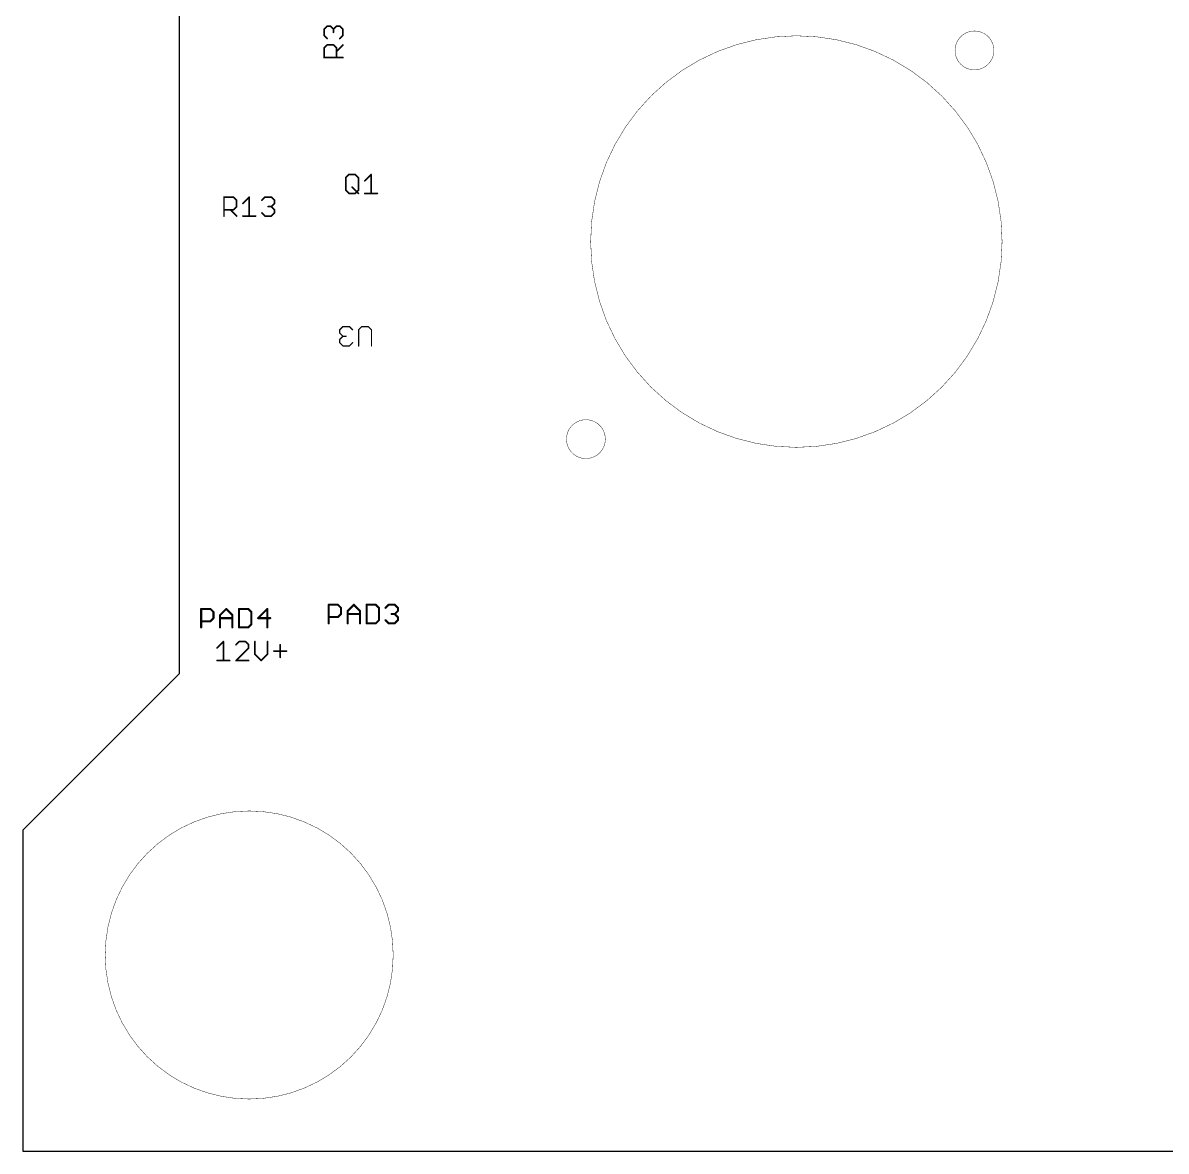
# Model space of a CAD drawing. Extents: x 0 to 11.2, y 0 to 11.2.
# Drawn here: x 0 to 2.779, y 0 to 2.741 of the extents above; entities that cross this region are included whole.
import ezdxf

# ---------------------------------------------------------------- set-up
doc = ezdxf.new("R2010")
doc.units = 0
doc.layers.add('20', color=53, linetype='CONTINUOUS')
doc.layers.add('25', color=253, linetype='CONTINUOUS')

msp = doc.modelspace()

# ---------------------------------------------------------------- linework, layer by layer
at = {"layer": '20'}
for p, q in [((0.38, 10.06), (0.38, 1.16)), ((0.38, 1.16), (0, 0.78)), ((0, 0.78), (0, 0)), ((0, 0), (11.21, 0))]:
    msp.add_line(p, q, dxfattribs=at)
at = {"layer": '20', "const_width": 0.000984}
for points in [[(1.880055, 1.710026, 1), (1.880055, 2.710026, 1), (1.880055, 1.710026)], [(2.31291, 2.62723, 1), (2.31291, 2.721671, 1), (2.31291, 2.62723)], [(1.3685, 1.68273, 1), (1.3685, 1.777171, 1), (1.3685, 1.68273)], [(0.550131, 0.126552, 1), (0.550131, 0.826541, 1), (0.550131, 0.126552)]]:
    msp.add_lwpolyline(points, format="xyb", dxfattribs=at)
at = {"layer": '25'}
for points, const_width in [([(0.731961, 2.726059), (0.739634, 2.733732)], 0.004), ([(0.731961, 2.710712), (0.731961, 2.726059)], 0.004), ([(0.739634, 2.733732), (0.747307, 2.733732)], 0.004), ([(0.747307, 2.733732), (0.75498, 2.726059)], 0.004), ([(0.75498, 2.726059), (0.762654, 2.733732)], 0.004), ([(0.75498, 2.726059), (0.75498, 2.718386)], 0.004), ([(0.762654, 2.733732), (0.770327, 2.733732)], 0.004), ([(0.770327, 2.733732), (0.778, 2.726059)], 0.004), ([(0.778, 2.726059), (0.778, 2.710712)], 0.004), ([(0.739634, 2.703039), (0.731961, 2.710712)], 0.004), ([(0.778, 2.710712), (0.770327, 2.703039)], 0.004), ([(0.731961, 2.68002), (0.739634, 2.687693)], 0.004), ([(0.731961, 2.657), (0.731961, 2.68002)], 0.004), ([(0.739634, 2.687693), (0.75498, 2.687693)], 0.004), ([(0.75498, 2.687693), (0.762654, 2.68002)], 0.004), ([(0.762654, 2.672346), (0.778, 2.687693)], 0.004), ([(0.762654, 2.68002), (0.762654, 2.657)], 0.004), ([(0.778, 2.657), (0.731961, 2.657)], 0.004), ([(0.784921, 2.365366), (0.792594, 2.373039)], 0.004), ([(0.784921, 2.334673), (0.784921, 2.365366)], 0.004), ([(0.792594, 2.373039), (0.807941, 2.373039)], 0.004), ([(0.807941, 2.373039), (0.815614, 2.365366)], 0.004), ([(0.815614, 2.365366), (0.815614, 2.334673)], 0.004), ([(0.830961, 2.357693), (0.846307, 2.373039)], 0.004), ([(0.846307, 2.373039), (0.846307, 2.327)], 0.004), ([(0.792594, 2.327), (0.784921, 2.334673)], 0.004), ([(0.800268, 2.342346), (0.815614, 2.327)], 0.004), ([(0.815614, 2.334673), (0.807941, 2.327)], 0.004), ([(0.488882, 2.272), (0.488882, 2.318039)], 0.004), ([(0.488882, 2.318039), (0.511902, 2.318039)], 0.004), ([(0.511902, 2.318039), (0.519575, 2.310366)], 0.004), ([(0.519575, 2.310366), (0.519575, 2.29502)], 0.004), ([(0.534921, 2.302693), (0.550268, 2.318039)], 0.004), ([(0.550268, 2.318039), (0.550268, 2.272)], 0.004), ([(0.580961, 2.310366), (0.588634, 2.318039)], 0.004), ([(0.588634, 2.318039), (0.60398, 2.318039)], 0.004), ([(0.60398, 2.318039), (0.611653, 2.310366)], 0.004), ([(0.611653, 2.310366), (0.611653, 2.302693)], 0.004), ([(0.807941, 2.327), (0.792594, 2.327)], 0.004), ([(0.830961, 2.327), (0.861653, 2.327)], 0.004), ([(0.511902, 2.287346), (0.488882, 2.287346)], 0.004), ([(0.504228, 2.287346), (0.519575, 2.272)], 0.004), ([(0.519575, 2.29502), (0.511902, 2.287346)], 0.004), ([(0.588634, 2.272), (0.580961, 2.279673)], 0.004), ([(0.60398, 2.29502), (0.596307, 2.29502)], 0.004), ([(0.611653, 2.302693), (0.60398, 2.29502)], 0.004), ([(0.60398, 2.29502), (0.611653, 2.287346)], 0.004), ([(0.611653, 2.279673), (0.60398, 2.272)], 0.004), ([(0.611653, 2.287346), (0.611653, 2.279673)], 0.004), ([(0.534921, 2.272), (0.565614, 2.272)], 0.004), ([(0.60398, 2.272), (0.588634, 2.272)], 0.004), ([(0.770101, 1.99566), (0.777941, 2.0035)], 0.003), ([(0.777941, 2.0035), (0.793621, 2.0035)], 0.003), ([(0.793621, 2.0035), (0.801461, 1.99566)], 0.003), ([(0.82398, 2.0035), (0.81614, 1.99566)], 0.003), ([(0.83966, 2.0035), (0.82398, 2.0035)], 0.003), ([(0.8475, 1.99566), (0.83966, 2.0035)], 0.003), ([(0.770101, 1.98782), (0.770101, 1.99566)], 0.003), ([(0.777941, 1.97998), (0.770101, 1.98782)], 0.003), ([(0.770101, 1.97214), (0.777941, 1.97998)], 0.003), ([(0.770101, 1.9643), (0.770101, 1.97214)], 0.003), ([(0.777941, 1.97998), (0.785781, 1.97998)], 0.003), ([(0.81614, 1.99566), (0.81614, 1.95646)], 0.003), ([(0.8475, 1.95646), (0.8475, 1.99566)], 0.003), ([(0.777941, 1.95646), (0.770101, 1.9643)], 0.003), ([(0.793621, 1.95646), (0.777941, 1.95646)], 0.003), ([(0.801461, 1.9643), (0.793621, 1.95646)], 0.003), ([(0.433343, 1.2725), (0.433343, 1.317538)], 0.005), ([(0.433343, 1.317538), (0.455862, 1.317538)], 0.005), ([(0.455862, 1.317538), (0.463368, 1.310032)], 0.005), ([(0.463368, 1.310032), (0.463368, 1.295019)], 0.005), ([(0.479382, 1.302526), (0.494395, 1.317538)], 0.005), ([(0.494395, 1.317538), (0.509407, 1.302526)], 0.005), ([(0.525421, 1.317538), (0.525421, 1.2725)], 0.005), ([(0.54794, 1.317538), (0.525421, 1.317538)], 0.005), ([(0.555447, 1.310032), (0.54794, 1.317538)], 0.005), ([(0.555447, 1.280006), (0.555447, 1.310032)], 0.005), ([(0.59398, 1.317538), (0.57146, 1.295019)], 0.005), ([(0.59398, 1.2725), (0.59398, 1.317538)], 0.005), ([(0.743343, 1.2825), (0.743343, 1.327538)], 0.005), ([(0.743343, 1.327538), (0.765862, 1.327538)], 0.005), ([(0.765862, 1.327538), (0.773368, 1.320032)], 0.005), ([(0.773368, 1.305019), (0.765862, 1.297513)], 0.005), ([(0.773368, 1.320032), (0.773368, 1.305019)], 0.005), ([(0.789382, 1.312526), (0.804395, 1.327538)], 0.005), ([(0.789382, 1.2825), (0.789382, 1.312526)], 0.005), ([(0.789382, 1.305019), (0.819407, 1.305019)], 0.005), ([(0.804395, 1.327538), (0.819407, 1.312526)], 0.005), ([(0.819407, 1.312526), (0.819407, 1.2825)], 0.005), ([(0.835421, 1.327538), (0.835421, 1.2825)], 0.005), ([(0.85794, 1.327538), (0.835421, 1.327538)], 0.005), ([(0.865447, 1.320032), (0.85794, 1.327538)], 0.005), ([(0.865447, 1.290006), (0.865447, 1.320032)], 0.005), ([(0.88146, 1.320032), (0.888967, 1.327538)], 0.005), ([(0.888967, 1.327538), (0.90398, 1.327538)], 0.005), ([(0.90398, 1.305019), (0.896473, 1.305019)], 0.005), ([(0.90398, 1.327538), (0.911486, 1.320032)], 0.005), ([(0.911486, 1.312526), (0.90398, 1.305019)], 0.005), ([(0.90398, 1.305019), (0.911486, 1.297513)], 0.005), ([(0.911486, 1.320032), (0.911486, 1.312526)], 0.005), ([(0.455862, 1.287513), (0.433343, 1.287513)], 0.005), ([(0.463368, 1.295019), (0.455862, 1.287513)], 0.005), ([(0.479382, 1.2725), (0.479382, 1.302526)], 0.005), ([(0.479382, 1.295019), (0.509407, 1.295019)], 0.005), ([(0.509407, 1.302526), (0.509407, 1.2725)], 0.005), ([(0.54794, 1.2725), (0.555447, 1.280006)], 0.005), ([(0.57146, 1.295019), (0.601486, 1.295019)], 0.005), ([(0.765862, 1.297513), (0.743343, 1.297513)], 0.005), ([(0.835421, 1.2825), (0.85794, 1.2825)], 0.005), ([(0.85794, 1.2825), (0.865447, 1.290006)], 0.005), ([(0.888967, 1.2825), (0.88146, 1.290006)], 0.005), ([(0.90398, 1.2825), (0.888967, 1.2825)], 0.005), ([(0.911486, 1.290006), (0.90398, 1.2825)], 0.005), ([(0.911486, 1.297513), (0.911486, 1.290006)], 0.005), ([(0.525421, 1.2725), (0.54794, 1.2725)], 0.005), ([(0.472, 1.222693), (0.487346, 1.238039)], 0.004), ([(0.487346, 1.238039), (0.487346, 1.192)], 0.004), ([(0.525712, 1.238039), (0.518039, 1.230366)], 0.004), ([(0.518039, 1.192), (0.548732, 1.222693)], 0.004), ([(0.541059, 1.238039), (0.525712, 1.238039)], 0.004), ([(0.548732, 1.230366), (0.541059, 1.238039)], 0.004), ([(0.548732, 1.222693), (0.548732, 1.230366)], 0.004), ([(0.564078, 1.238039), (0.564078, 1.207346)], 0.004), ([(0.594771, 1.207346), (0.594771, 1.238039)], 0.004), ([(0.625464, 1.230366), (0.625464, 1.199673)], 0.004), ([(0.564078, 1.207346), (0.579425, 1.192)], 0.004), ([(0.579425, 1.192), (0.594771, 1.207346)], 0.004), ([(0.610118, 1.21502), (0.640811, 1.21502)], 0.004), ([(0.472, 1.192), (0.502693, 1.192)], 0.004), ([(0.548732, 1.192), (0.518039, 1.192)], 0.004)]:
    msp.add_lwpolyline(points, dxfattribs=dict(at, const_width=const_width))
for points, const_width in [([(0.732961, 2.726059, 1), (0.730961, 2.726059)], 0.002), ([(0.731254, 2.726766, 1), (0.732668, 2.725352)], 0.002), ([(0.739634, 2.734732, 1), (0.739634, 2.732732)], 0.002), ([(0.740341, 2.733025, 1), (0.738927, 2.734439)], 0.002), ([(0.748014, 2.734439, 1), (0.7466, 2.733025)], 0.002), ([(0.747307, 2.732732, 1), (0.747307, 2.734732)], 0.002), ([(0.75598, 2.726059, 1), (0.75398, 2.726059)], 0.002), ([(0.754273, 2.726766, 1), (0.755688, 2.725352)], 0.002), ([(0.754273, 2.725352, 1), (0.755688, 2.726766)], 0.002), ([(0.762654, 2.734732, 1), (0.762654, 2.732732)], 0.002), ([(0.763361, 2.733025, 1), (0.761947, 2.734439)], 0.002), ([(0.771034, 2.734439, 1), (0.76962, 2.733025)], 0.002), ([(0.770327, 2.732732, 1), (0.770327, 2.734732)], 0.002), ([(0.779, 2.726059, 1), (0.777, 2.726059)], 0.002), ([(0.777293, 2.725352, 1), (0.778707, 2.726766)], 0.002), ([(0.732668, 2.711419, 1), (0.731254, 2.710005)], 0.002), ([(0.730961, 2.710712, 1), (0.732961, 2.710712)], 0.002), ([(0.738927, 2.702332, 1), (0.740341, 2.703746)], 0.002), ([(0.75398, 2.718386, 1), (0.75598, 2.718386)], 0.002), ([(0.76962, 2.703746, 1), (0.771034, 2.702332)], 0.002), ([(0.777, 2.710712, 1), (0.779, 2.710712)], 0.002), ([(0.778707, 2.710005, 1), (0.777293, 2.711419)], 0.002), ([(0.732961, 2.68002, 1), (0.730961, 2.68002)], 0.002), ([(0.731254, 2.680727, 1), (0.732668, 2.679312)], 0.002), ([(0.739634, 2.688693, 1), (0.739634, 2.686693)], 0.002), ([(0.740341, 2.686986, 1), (0.738927, 2.6884)], 0.002), ([(0.755688, 2.6884, 1), (0.754273, 2.686986)], 0.002), ([(0.75498, 2.686693, 1), (0.75498, 2.688693)], 0.002), ([(0.763654, 2.68002, 1), (0.761654, 2.68002)], 0.002), ([(0.761947, 2.673053, 1), (0.763361, 2.671639)], 0.002), ([(0.761947, 2.679312, 1), (0.763361, 2.680727)], 0.002), ([(0.778707, 2.686986, 1), (0.777293, 2.6884)], 0.002), ([(0.731961, 2.658, 1), (0.731961, 2.656)], 0.002), ([(0.730961, 2.657, 1), (0.732961, 2.657)], 0.002), ([(0.761654, 2.657, 1), (0.763654, 2.657)], 0.002), ([(0.778, 2.656, 1), (0.778, 2.658)], 0.002), ([(0.785921, 2.365366, 1), (0.783921, 2.365366)], 0.002), ([(0.784214, 2.366073, 1), (0.785628, 2.364659)], 0.002), ([(0.792594, 2.374039, 1), (0.792594, 2.372039)], 0.002), ([(0.793302, 2.372332, 1), (0.791887, 2.373746)], 0.002), ([(0.808648, 2.373746, 1), (0.807234, 2.372332)], 0.002), ([(0.807941, 2.372039, 1), (0.807941, 2.374039)], 0.002), ([(0.816614, 2.365366, 1), (0.814614, 2.365366)], 0.002), ([(0.814907, 2.364659, 1), (0.816321, 2.366073)], 0.002), ([(0.847307, 2.373039, 1), (0.845307, 2.373039)], 0.002), ([(0.847014, 2.372332, 1), (0.8456, 2.373746)], 0.002), ([(0.785628, 2.33538, 1), (0.784214, 2.333966)], 0.002), ([(0.783921, 2.334673, 1), (0.785921, 2.334673)], 0.002), ([(0.800975, 2.343053, 1), (0.799561, 2.341639)], 0.002), ([(0.814614, 2.334673, 1), (0.816614, 2.334673)], 0.002), ([(0.816321, 2.333966, 1), (0.814907, 2.33538)], 0.002), ([(0.830254, 2.3584, 1), (0.831668, 2.356986)], 0.002), ([(0.489882, 2.318039, 1), (0.487882, 2.318039)], 0.002), ([(0.488882, 2.319039, 1), (0.488882, 2.317039)], 0.002), ([(0.512609, 2.318746, 1), (0.511194, 2.317332)], 0.002), ([(0.511902, 2.317039, 1), (0.511902, 2.319039)], 0.002), ([(0.520575, 2.310366, 1), (0.518575, 2.310366)], 0.002), ([(0.518868, 2.309659, 1), (0.520282, 2.311073)], 0.002), ([(0.551268, 2.318039, 1), (0.549268, 2.318039)], 0.002), ([(0.550975, 2.317332, 1), (0.54956, 2.318746)], 0.002), ([(0.580253, 2.311073, 1), (0.581668, 2.309659)], 0.002), ([(0.588634, 2.319039, 1), (0.588634, 2.317039)], 0.002), ([(0.589341, 2.317332, 1), (0.587926, 2.318746)], 0.002), ([(0.604687, 2.318746, 1), (0.603273, 2.317332)], 0.002), ([(0.60398, 2.317039, 1), (0.60398, 2.319039)], 0.002), ([(0.612653, 2.310366, 1), (0.610653, 2.310366)], 0.002), ([(0.610946, 2.309659, 1), (0.61236, 2.311073)], 0.002), ([(0.792594, 2.328, 1), (0.792594, 2.326)], 0.002), ([(0.791887, 2.326293, 1), (0.793302, 2.327707)], 0.002), ([(0.807234, 2.327707, 1), (0.808648, 2.326293)], 0.002), ([(0.807941, 2.326, 1), (0.807941, 2.328)], 0.002), ([(0.814907, 2.326293, 1), (0.816321, 2.327707)], 0.002), ([(0.830961, 2.328, 1), (0.830961, 2.326)], 0.002), ([(0.845307, 2.327, 1), (0.847307, 2.327)], 0.002), ([(0.861653, 2.326, 1), (0.861653, 2.328)], 0.002), ([(0.488882, 2.288346, 1), (0.488882, 2.286346)], 0.002), ([(0.504935, 2.288053, 1), (0.503521, 2.286639)], 0.002), ([(0.511194, 2.288053, 1), (0.512609, 2.286639)], 0.002), ([(0.511902, 2.286346, 1), (0.511902, 2.288346)], 0.002), ([(0.518575, 2.29502, 1), (0.520575, 2.29502)], 0.002), ([(0.520282, 2.294312, 1), (0.518868, 2.295727)], 0.002), ([(0.534214, 2.3034, 1), (0.535628, 2.301986)], 0.002), ([(0.581668, 2.28038, 1), (0.580253, 2.278966)], 0.002), ([(0.596307, 2.29602, 1), (0.596307, 2.29402)], 0.002), ([(0.604687, 2.295727, 1), (0.603273, 2.294312)], 0.002), ([(0.603273, 2.295727, 1), (0.604687, 2.294312)], 0.002), ([(0.60398, 2.29402, 1), (0.60398, 2.29602)], 0.002), ([(0.610653, 2.302693, 1), (0.612653, 2.302693)], 0.002), ([(0.612653, 2.287346, 1), (0.610653, 2.287346)], 0.002), ([(0.610653, 2.279673, 1), (0.612653, 2.279673)], 0.002), ([(0.61236, 2.301986, 1), (0.610946, 2.3034)], 0.002), ([(0.610946, 2.286639, 1), (0.61236, 2.288053)], 0.002), ([(0.61236, 2.278966, 1), (0.610946, 2.28038)], 0.002), ([(0.487882, 2.272, 1), (0.489882, 2.272)], 0.002), ([(0.518868, 2.271293, 1), (0.520282, 2.272707)], 0.002), ([(0.534921, 2.273, 1), (0.534921, 2.271)], 0.002), ([(0.549268, 2.272, 1), (0.551268, 2.272)], 0.002), ([(0.565614, 2.271, 1), (0.565614, 2.273)], 0.002), ([(0.588634, 2.273, 1), (0.588634, 2.271)], 0.002), ([(0.587927, 2.271293, 1), (0.589341, 2.272707)], 0.002), ([(0.603273, 2.272707, 1), (0.604687, 2.271293)], 0.002), ([(0.60398, 2.271, 1), (0.60398, 2.273)], 0.002), ([(0.777941, 2.00425, 1), (0.777941, 2.00275)], 0.0015), ([(0.778471, 2.00297, 1), (0.77741, 2.00403)], 0.0015), ([(0.794151, 2.00403, 1), (0.79309, 2.00297)], 0.0015), ([(0.793621, 2.00275, 1), (0.793621, 2.00425)], 0.0015), ([(0.82398, 2.00425, 1), (0.82398, 2.00275)], 0.0015), ([(0.82451, 2.00297, 1), (0.82345, 2.00403)], 0.0015), ([(0.84019, 2.00403, 1), (0.83913, 2.00297)], 0.0015), ([(0.83966, 2.00275, 1), (0.83966, 2.00425)], 0.0015), ([(0.770851, 1.99566, 1), (0.769351, 1.99566)], 0.0015), ([(0.76957, 1.99619, 1), (0.770631, 1.99513)], 0.0015), ([(0.770631, 1.98835, 1), (0.76957, 1.98729)], 0.0015), ([(0.769351, 1.98782, 1), (0.770851, 1.98782)], 0.0015), ([(0.770851, 1.97214, 1), (0.769351, 1.97214)], 0.0015), ([(0.76957, 1.97267, 1), (0.770631, 1.97161)], 0.0015), ([(0.777941, 1.98073, 1), (0.777941, 1.97923)], 0.0015), ([(0.778471, 1.97945, 1), (0.77741, 1.98051)], 0.0015), ([(0.77741, 1.97945, 1), (0.778471, 1.98051)], 0.0015), ([(0.785781, 1.97923, 1), (0.785781, 1.98073)], 0.0015), ([(0.80093, 1.99513, 1), (0.801991, 1.99619)], 0.0015), ([(0.81689, 1.99566, 1), (0.81539, 1.99566)], 0.0015), ([(0.81561, 1.99619, 1), (0.81667, 1.99513)], 0.0015), ([(0.84825, 1.99566, 1), (0.84675, 1.99566)], 0.0015), ([(0.84697, 1.99513, 1), (0.84803, 1.99619)], 0.0015), ([(0.770631, 1.96483, 1), (0.76957, 1.96377)], 0.0015), ([(0.769351, 1.9643, 1), (0.770851, 1.9643)], 0.0015), ([(0.777941, 1.95721, 1), (0.777941, 1.95571)], 0.0015), ([(0.77741, 1.95593, 1), (0.778471, 1.95699)], 0.0015), ([(0.79309, 1.95699, 1), (0.794151, 1.95593)], 0.0015), ([(0.793621, 1.95571, 1), (0.793621, 1.95721)], 0.0015), ([(0.801991, 1.96377, 1), (0.80093, 1.96483)], 0.0015), ([(0.81539, 1.95646, 1), (0.81689, 1.95646)], 0.0015), ([(0.84675, 1.95646, 1), (0.84825, 1.95646)], 0.0015), ([(0.434593, 1.317538, 1), (0.432093, 1.317538)], 0.0025), ([(0.433343, 1.318788, 1), (0.433343, 1.316288)], 0.0025), ([(0.456746, 1.318422, 1), (0.454978, 1.316655)], 0.0025), ([(0.455862, 1.316288, 1), (0.455862, 1.318788)], 0.0025), ([(0.464618, 1.310032, 1), (0.462118, 1.310032)], 0.0025), ([(0.462484, 1.309148, 1), (0.464252, 1.310916)], 0.0025), ([(0.495279, 1.318422, 1), (0.493511, 1.316655)], 0.0025), ([(0.495279, 1.316655, 1), (0.493511, 1.318422)], 0.0025), ([(0.526671, 1.317538, 1), (0.524171, 1.317538)], 0.0025), ([(0.525421, 1.318788, 1), (0.525421, 1.316288)], 0.0025), ([(0.548824, 1.318422, 1), (0.547056, 1.316655)], 0.0025), ([(0.54794, 1.316288, 1), (0.54794, 1.318788)], 0.0025), ([(0.556697, 1.310032, 1), (0.554197, 1.310032)], 0.0025), ([(0.554563, 1.309148, 1), (0.556331, 1.310916)], 0.0025), ([(0.59523, 1.317538, 1), (0.59273, 1.317538)], 0.0025), ([(0.594863, 1.316655, 1), (0.593096, 1.318422)], 0.0025), ([(0.744593, 1.327538, 1), (0.742093, 1.327538)], 0.0025), ([(0.743343, 1.328788, 1), (0.743343, 1.326288)], 0.0025), ([(0.766746, 1.328422, 1), (0.764978, 1.326655)], 0.0025), ([(0.765862, 1.326288, 1), (0.765862, 1.328788)], 0.0025), ([(0.774618, 1.320032, 1), (0.772118, 1.320032)], 0.0025), ([(0.772118, 1.305019, 1), (0.774618, 1.305019)], 0.0025), ([(0.772484, 1.319148, 1), (0.774252, 1.320916)], 0.0025), ([(0.774252, 1.304135, 1), (0.772484, 1.305903)], 0.0025), ([(0.790632, 1.312526, 1), (0.788132, 1.312526)], 0.0025), ([(0.788498, 1.313409, 1), (0.790266, 1.311642)], 0.0025), ([(0.789382, 1.306269, 1), (0.789382, 1.303769)], 0.0025), ([(0.805279, 1.328422, 1), (0.803511, 1.326655)], 0.0025), ([(0.805279, 1.326655, 1), (0.803511, 1.328422)], 0.0025), ([(0.820657, 1.312526, 1), (0.818157, 1.312526)], 0.0025), ([(0.818524, 1.311642, 1), (0.820291, 1.313409)], 0.0025), ([(0.819407, 1.303769, 1), (0.819407, 1.306269)], 0.0025), ([(0.836671, 1.327538, 1), (0.834171, 1.327538)], 0.0025), ([(0.835421, 1.328788, 1), (0.835421, 1.326288)], 0.0025), ([(0.858824, 1.328422, 1), (0.857056, 1.326655)], 0.0025), ([(0.85794, 1.326288, 1), (0.85794, 1.328788)], 0.0025), ([(0.866697, 1.320032, 1), (0.864197, 1.320032)], 0.0025), ([(0.864563, 1.319148, 1), (0.866331, 1.320916)], 0.0025), ([(0.880577, 1.320916, 1), (0.882344, 1.319148)], 0.0025), ([(0.888967, 1.328788, 1), (0.888967, 1.326288)], 0.0025), ([(0.889851, 1.326655, 1), (0.888083, 1.328422)], 0.0025), ([(0.896473, 1.306269, 1), (0.896473, 1.303769)], 0.0025), ([(0.904863, 1.328422, 1), (0.903096, 1.326655)], 0.0025), ([(0.904863, 1.305903, 1), (0.903096, 1.304135)], 0.0025), ([(0.903096, 1.305903, 1), (0.904863, 1.304135)], 0.0025), ([(0.90398, 1.326288, 1), (0.90398, 1.328788)], 0.0025), ([(0.90398, 1.303769, 1), (0.90398, 1.306269)], 0.0025), ([(0.912736, 1.320032, 1), (0.910236, 1.320032)], 0.0025), ([(0.910236, 1.312526, 1), (0.912736, 1.312526)], 0.0025), ([(0.910602, 1.319148, 1), (0.91237, 1.320916)], 0.0025), ([(0.91237, 1.311642, 1), (0.910602, 1.313409)], 0.0025), ([(0.433343, 1.288763, 1), (0.433343, 1.286263)], 0.0025), ([(0.454978, 1.288397, 1), (0.456746, 1.286629)], 0.0025), ([(0.455862, 1.286263, 1), (0.455862, 1.288763)], 0.0025), ([(0.462118, 1.295019, 1), (0.464618, 1.295019)], 0.0025), ([(0.464252, 1.294135, 1), (0.462484, 1.295903)], 0.0025), ([(0.480632, 1.302526, 1), (0.478132, 1.302526)], 0.0025), ([(0.478498, 1.303409, 1), (0.480266, 1.301642)], 0.0025), ([(0.479382, 1.296269, 1), (0.479382, 1.293769)], 0.0025), ([(0.510657, 1.302526, 1), (0.508157, 1.302526)], 0.0025), ([(0.508524, 1.301642, 1), (0.510291, 1.303409)], 0.0025), ([(0.509407, 1.293769, 1), (0.509407, 1.296269)], 0.0025), ([(0.554197, 1.280006, 1), (0.556697, 1.280006)], 0.0025), ([(0.556331, 1.279123, 1), (0.554563, 1.28089)], 0.0025), ([(0.57146, 1.296269, 1), (0.57146, 1.293769)], 0.0025), ([(0.570577, 1.295903, 1), (0.572344, 1.294135)], 0.0025), ([(0.601486, 1.293769, 1), (0.601486, 1.296269)], 0.0025), ([(0.743343, 1.298763, 1), (0.743343, 1.296263)], 0.0025), ([(0.742093, 1.2825, 1), (0.744593, 1.2825)], 0.0025), ([(0.764978, 1.298397, 1), (0.766746, 1.296629)], 0.0025), ([(0.765862, 1.296263, 1), (0.765862, 1.298763)], 0.0025), ([(0.788132, 1.2825, 1), (0.790632, 1.2825)], 0.0025), ([(0.818157, 1.2825, 1), (0.820657, 1.2825)], 0.0025), ([(0.835421, 1.28375, 1), (0.835421, 1.28125)], 0.0025), ([(0.834171, 1.2825, 1), (0.836671, 1.2825)], 0.0025), ([(0.857056, 1.283384, 1), (0.858824, 1.281616)], 0.0025), ([(0.85794, 1.28125, 1), (0.85794, 1.28375)], 0.0025), ([(0.864197, 1.290006, 1), (0.866697, 1.290006)], 0.0025), ([(0.866331, 1.289123, 1), (0.864563, 1.29089)], 0.0025), ([(0.882344, 1.29089, 1), (0.880577, 1.289123)], 0.0025), ([(0.888967, 1.28375, 1), (0.888967, 1.28125)], 0.0025), ([(0.888083, 1.281616, 1), (0.889851, 1.283384)], 0.0025), ([(0.903096, 1.283384, 1), (0.904863, 1.281616)], 0.0025), ([(0.90398, 1.28125, 1), (0.90398, 1.28375)], 0.0025), ([(0.912736, 1.297513, 1), (0.910236, 1.297513)], 0.0025), ([(0.910236, 1.290006, 1), (0.912736, 1.290006)], 0.0025), ([(0.910602, 1.296629, 1), (0.91237, 1.298397)], 0.0025), ([(0.91237, 1.289123, 1), (0.910602, 1.29089)], 0.0025), ([(0.432093, 1.2725, 1), (0.434593, 1.2725)], 0.0025), ([(0.478132, 1.2725, 1), (0.480632, 1.2725)], 0.0025), ([(0.508157, 1.2725, 1), (0.510657, 1.2725)], 0.0025), ([(0.525421, 1.27375, 1), (0.525421, 1.27125)], 0.0025), ([(0.524171, 1.2725, 1), (0.526671, 1.2725)], 0.0025), ([(0.547056, 1.273384, 1), (0.548824, 1.271616)], 0.0025), ([(0.54794, 1.27125, 1), (0.54794, 1.27375)], 0.0025), ([(0.59273, 1.2725, 1), (0.59523, 1.2725)], 0.0025), ([(0.471293, 1.2234, 1), (0.472707, 1.221986)], 0.002), ([(0.488346, 1.238039, 1), (0.486346, 1.238039)], 0.002), ([(0.488053, 1.237332, 1), (0.486639, 1.238746)], 0.002), ([(0.517332, 1.231073, 1), (0.518746, 1.229659)], 0.002), ([(0.525712, 1.239039, 1), (0.525712, 1.237039)], 0.002), ([(0.526419, 1.237332, 1), (0.525005, 1.238746)], 0.002), ([(0.541766, 1.238746, 1), (0.540352, 1.237332)], 0.002), ([(0.541059, 1.237039, 1), (0.541059, 1.239039)], 0.002), ([(0.549732, 1.230366, 1), (0.547732, 1.230366)], 0.002), ([(0.547732, 1.222693, 1), (0.549732, 1.222693)], 0.002), ([(0.548025, 1.229659, 1), (0.549439, 1.231073)], 0.002), ([(0.549439, 1.221986, 1), (0.548025, 1.2234)], 0.002), ([(0.565078, 1.238039, 1), (0.563078, 1.238039)], 0.002), ([(0.595771, 1.238039, 1), (0.593771, 1.238039)], 0.002), ([(0.626464, 1.230366, 1), (0.624464, 1.230366)], 0.002), ([(0.564786, 1.208053, 1), (0.563371, 1.206639)], 0.002), ([(0.563078, 1.207346, 1), (0.565078, 1.207346)], 0.002), ([(0.593771, 1.207346, 1), (0.595771, 1.207346)], 0.002), ([(0.595478, 1.206639, 1), (0.594064, 1.208053)], 0.002), ([(0.610118, 1.21602, 1), (0.610118, 1.21402)], 0.002), ([(0.624464, 1.199673, 1), (0.626464, 1.199673)], 0.002), ([(0.640811, 1.21402, 1), (0.640811, 1.21602)], 0.002), ([(0.472, 1.193, 1), (0.472, 1.191)], 0.002), ([(0.486346, 1.192, 1), (0.488346, 1.192)], 0.002), ([(0.502693, 1.191, 1), (0.502693, 1.193)], 0.002), ([(0.518039, 1.193, 1), (0.518039, 1.191)], 0.002), ([(0.517332, 1.192707, 1), (0.518746, 1.191293)], 0.002), ([(0.548732, 1.191, 1), (0.548732, 1.193)], 0.002), ([(0.578718, 1.192707, 1), (0.580132, 1.191293)], 0.002), ([(0.578718, 1.191293, 1), (0.580132, 1.192707)], 0.002)]:
    msp.add_lwpolyline(points, format="xyb", dxfattribs=dict(at, const_width=const_width))

doc.saveas('drawing.dxf')
